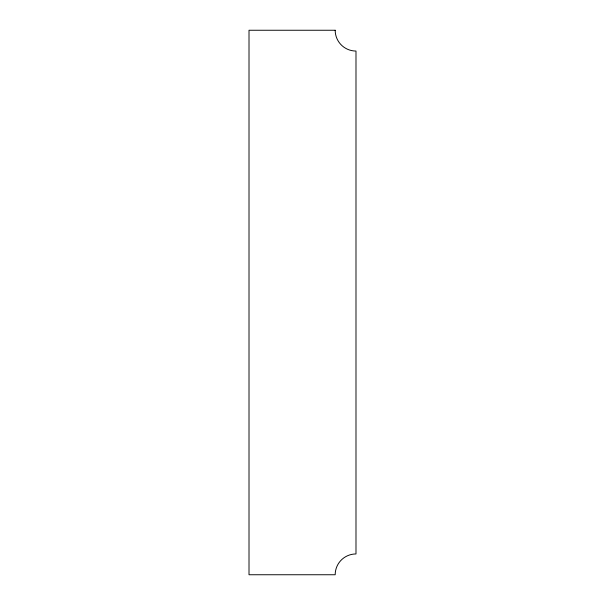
<?xml version="1.0" encoding="UTF-8"?>
<svg xmlns="http://www.w3.org/2000/svg" width="605" height="605" viewBox="0 0 605 605"><rect width="100%" height="100%" fill="white"/><g stroke="black" fill="none" stroke-linecap="round" stroke-linejoin="round"><path stroke-width="0.91" d="M335.185 30.25L249.01 30.25L249.01 574.75L335.185 574.75A20.797 20.797 0 0 1 355.99 553.953L355.99 51.047A20.797 20.797 0 0 1 335.185 30.25"/></g></svg>
